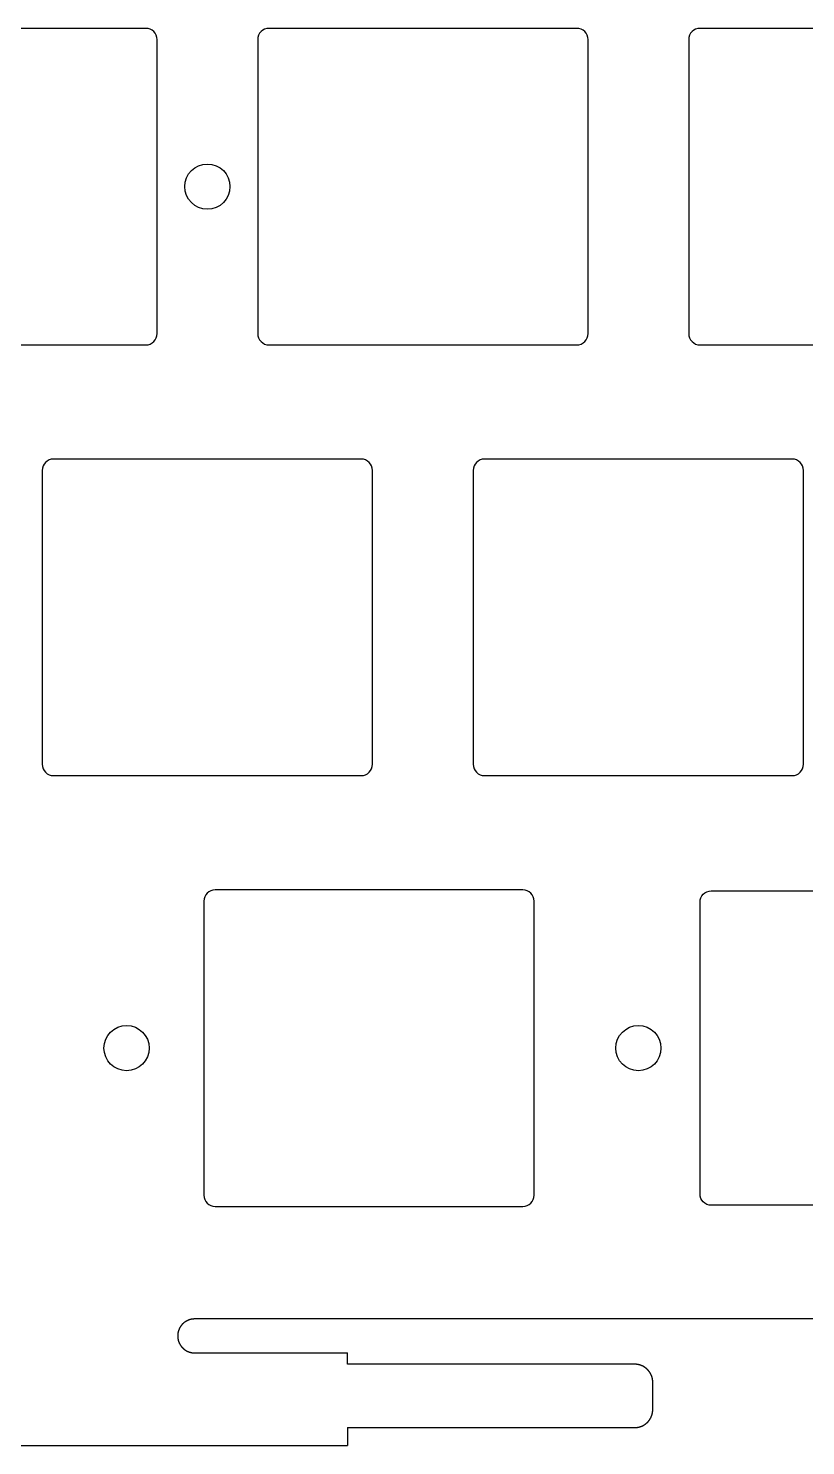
# Model space of a CAD drawing. Header units: millimetres. Extents: x -11 to 340, y -118 to 18.
# Drawn here: x 35 to 69.3, y -117.6 to -54.9 of the extents above; entities that cross this region are included whole.
import ezdxf

# ---------------------------------------------------------------- set-up
doc = ezdxf.new("R2010")
doc.units = ezdxf.units.MM
doc.header["$MEASUREMENT"] = 0
doc.layers.get('0').update_dxf_attribs({"linetype": 'CONTINUOUS'})
doc.layers.add('BLACK', color=7, linetype='CONTINUOUS')

msp = doc.modelspace()

# ---------------------------------------------------------------- linework, layer by layer
for points in [[(57.30625, -93.5125, 0.414213562), (56.80625, -93.0125), (43.20625, -93.0125, 0.414212391), (42.70625, -93.5125), (42.70625, -106.5125, 0.414212391), (43.20625, -107.0125), (56.80625, -107.0125, 0.414213562), (57.30625, -106.5125)], [(65.13725, -93.0625), (77.73725, -93.0625, -0.414212391), (78.23725, -93.5625), (78.23725, -106.4625, -0.414212391), (77.73725, -106.9625), (65.13725, -106.9625, -0.414212391), (64.63725, -106.4625), (64.63725, -93.5625, -0.414212391)]]:
    msp.add_lwpolyline(points, format="xyb", close=True)
for centre in [(39.290625, -100.0125), (61.9125, -100.0125)]:
    msp.add_circle(centre, 1)
at = {"layer": 'BLACK', "linetype": 'Continuous'}
for p, q in [((40.1375, -54.9125), (26.5375, -54.9125)), ((59.1875, -54.9125), (45.5875, -54.9125)), ((78.2375, -54.9125), (64.6375, -54.9125)), ((40.6375, -68.4125), (40.6375, -55.4125)), ((45.0875, -55.4125), (45.0875, -68.4125)), ((59.6875, -68.4125), (59.6875, -55.4125)), ((64.1375, -55.4125), (64.1375, -68.4125)), ((26.5375, -68.9125), (40.1375, -68.9125)), ((45.5875, -68.9125), (59.1875, -68.9125)), ((64.6375, -68.9125), (78.2375, -68.9125)), ((49.6625, -73.9625), (36.0625, -73.9625)), ((68.7125, -73.9625), (55.1125, -73.9625)), ((35.5625, -74.4625), (35.5625, -87.4625)), ((50.1625, -87.4625), (50.1625, -74.4625)), ((54.6125, -74.4625), (54.6125, -87.4625)), ((69.2125, -87.4625), (69.2125, -74.4625)), ((36.0625, -87.9625), (49.6625, -87.9625)), ((55.1125, -87.9625), (68.7125, -87.9625)), ((41.781248, -112.200838), (41.775665, -112.206242)), ((41.786886, -112.195493), (41.781248, -112.200838)), ((41.792578, -112.190206), (41.786886, -112.195493)), ((41.798325, -112.184978), (41.792578, -112.190206)), ((41.804124, -112.17981), (41.798325, -112.184978)), ((41.809976, -112.174702), (41.804124, -112.17981)), ((41.815879, -112.169656), (41.809976, -112.174702)), ((41.821833, -112.164671), (41.815879, -112.169656)), ((41.827837, -112.159749), (41.821833, -112.164671)), ((41.833891, -112.154889), (41.827837, -112.159749)), ((41.839994, -112.150093), (41.833891, -112.154889)), ((41.846145, -112.145361), (41.839994, -112.150093)), ((41.852343, -112.140693), (41.846145, -112.145361)), ((41.858588, -112.13609), (41.852343, -112.140693)), ((41.864878, -112.131553), (41.858588, -112.13609)), ((41.871214, -112.127081), (41.864878, -112.131553)), ((41.877594, -112.122676), (41.871214, -112.127081)), ((41.884018, -112.118338), (41.877594, -112.122676)), ((41.890484, -112.114068), (41.884018, -112.118338)), ((41.896993, -112.109866), (41.890484, -112.114068)), ((41.903544, -112.105732), (41.896993, -112.109866)), ((41.910135, -112.101666), (41.903544, -112.105732)), ((41.916766, -112.09767), (41.910135, -112.101666)), ((41.923437, -112.093744), (41.916766, -112.09767)), ((41.930146, -112.089887), (41.923437, -112.093744)), ((41.936892, -112.086102), (41.930146, -112.089887)), ((41.943676, -112.082386), (41.936892, -112.086102)), ((41.950497, -112.078743), (41.943676, -112.082386)), ((41.957353, -112.07517), (41.950497, -112.078743)), ((41.964243, -112.07167), (41.957353, -112.07517)), ((41.971169, -112.068242), (41.964243, -112.07167)), ((41.978127, -112.064886), (41.971169, -112.068242)), ((41.985119, -112.061604), (41.978127, -112.064886)), ((41.992142, -112.058394), (41.985119, -112.061604)), ((41.999197, -112.055258), (41.992142, -112.058394)), ((42.006283, -112.052196), (41.999197, -112.055258)), ((42.013398, -112.049208), (42.006283, -112.052196)), ((42.020543, -112.046294), (42.013398, -112.049208)), ((42.027717, -112.043455), (42.020543, -112.046294)), ((42.034919, -112.040691), (42.027717, -112.043455)), ((42.042148, -112.038002), (42.034919, -112.040691)), ((42.049404, -112.035388), (42.042148, -112.038002)), ((42.056686, -112.032849), (42.049404, -112.035388)), ((42.063993, -112.030387), (42.056686, -112.032849)), ((42.071325, -112.028), (42.063993, -112.030387)), ((42.078681, -112.02569), (42.071325, -112.028)), ((42.086061, -112.023455), (42.078681, -112.02569)), ((42.093464, -112.021298), (42.086061, -112.023455)), ((42.100889, -112.019217), (42.093464, -112.021298)), ((42.108336, -112.017213), (42.100889, -112.019217)), ((42.115804, -112.015286), (42.108336, -112.017213)), ((42.123292, -112.013436), (42.115804, -112.015286)), ((42.130801, -112.011664), (42.123292, -112.013436)), ((42.138329, -112.009969), (42.130801, -112.011664)), ((42.145876, -112.008352), (42.138329, -112.009969)), ((42.153441, -112.006813), (42.145876, -112.008352)), ((42.161024, -112.005351), (42.153441, -112.006813)), ((42.168624, -112.003968), (42.161024, -112.005351)), ((42.176242, -112.002663), (42.168624, -112.003968)), ((42.183875, -112.001436), (42.176242, -112.002663)), ((42.191524, -112.000287), (42.183875, -112.001436)), ((42.199188, -111.999217), (42.191524, -112.000287)), ((42.206867, -111.998226), (42.199188, -111.999217)), ((42.214561, -111.997313), (42.206867, -111.998226)), ((42.222268, -111.996479), (42.214561, -111.997313)), ((42.229988, -111.995725), (42.222268, -111.996479)), ((42.237721, -111.995049), (42.229988, -111.995725)), ((42.245467, -111.994452), (42.237721, -111.995049)), ((42.253225, -111.993935), (42.245467, -111.994452)), ((42.260994, -111.993497), (42.253225, -111.993935)), ((42.268775, -111.993138), (42.260994, -111.993497)), ((42.276566, -111.992859), (42.268775, -111.993138)), ((42.284368, -111.99266), (42.276566, -111.992859)), ((42.292179, -111.99254), (42.284368, -111.99266)), ((42.3, -111.9925), (42.292179, -111.99254)), ((106.700195, -111.9925), (42.3, -111.9925)), ((41.550015, -112.737786), (41.55, -112.741703)), ((41.55, -112.741703), (41.55, -112.7425)), ((41.55, -112.7425), (41.55004, -112.750321)), ((41.550049, -112.733874), (41.550015, -112.737786)), ((41.55004, -112.750321), (41.55016, -112.758132)), ((41.550103, -112.729961), (41.550049, -112.733874)), ((41.550177, -112.726054), (41.550103, -112.729961)), ((41.55016, -112.758132), (41.550359, -112.765934)), ((41.550271, -112.722146), (41.550177, -112.726054)), ((41.550385, -112.718243), (41.550271, -112.722146)), ((41.550359, -112.765934), (41.550638, -112.773725)), ((41.550519, -112.714341), (41.550385, -112.718243)), ((41.550673, -112.710444), (41.550519, -112.714341)), ((41.550638, -112.773725), (41.550997, -112.781506)), ((41.550847, -112.706547), (41.550673, -112.710444)), ((41.55104, -112.702655), (41.550847, -112.706547)), ((41.550997, -112.781506), (41.551435, -112.789275)), ((41.551254, -112.698763), (41.55104, -112.702655)), ((41.551488, -112.694877), (41.551254, -112.698763)), ((41.551435, -112.789275), (41.551952, -112.797033)), ((41.551741, -112.690991), (41.551488, -112.694877)), ((41.552014, -112.687111), (41.551741, -112.690991)), ((41.551952, -112.797033), (41.552549, -112.804779)), ((41.552308, -112.683231), (41.552014, -112.687111)), ((41.552621, -112.679356), (41.552308, -112.683231)), ((41.552549, -112.804779), (41.553225, -112.812512)), ((41.552953, -112.675483), (41.552621, -112.679356)), ((41.553306, -112.671615), (41.552953, -112.675483)), ((41.553225, -112.812512), (41.553979, -112.820232)), ((41.553679, -112.667747), (41.553306, -112.671615)), ((41.554071, -112.663886), (41.553679, -112.667747)), ((41.553979, -112.820232), (41.554813, -112.82794)), ((41.554483, -112.660025), (41.554071, -112.663886)), ((41.554915, -112.656171), (41.554483, -112.660025)), ((41.554813, -112.82794), (41.555726, -112.835633)), ((41.555366, -112.652317), (41.554915, -112.656171)), ((41.555838, -112.648469), (41.555366, -112.652317)), ((41.556329, -112.644622), (41.555838, -112.648469)), ((41.55684, -112.640782), (41.556329, -112.644622)), ((41.55737, -112.636943), (41.55684, -112.640782)), ((41.55792, -112.63311), (41.55737, -112.636943)), ((41.55849, -112.629278), (41.55792, -112.63311)), ((41.55908, -112.625453), (41.55849, -112.629278)), ((41.559689, -112.621629), (41.55908, -112.625453)), ((41.560318, -112.617812), (41.559689, -112.621629)), ((41.560966, -112.613996), (41.560318, -112.617812)), ((41.561634, -112.610187), (41.560966, -112.613996)), ((41.562322, -112.60638), (41.561634, -112.610187)), ((41.563029, -112.602579), (41.562322, -112.60638)), ((41.563756, -112.598781), (41.563029, -112.602579)), ((41.564502, -112.594989), (41.563756, -112.598781)), ((41.565268, -112.591199), (41.564502, -112.594989)), ((41.566053, -112.587416), (41.565268, -112.591199)), ((41.566858, -112.583636), (41.566053, -112.587416)), ((41.567682, -112.579862), (41.566858, -112.583636)), ((41.568526, -112.576091), (41.567682, -112.579862)), ((41.569389, -112.572327), (41.568526, -112.576091)), ((41.570272, -112.568566), (41.569389, -112.572327)), ((41.571174, -112.564812), (41.570272, -112.568566)), ((41.572096, -112.561061), (41.571174, -112.564812)), ((41.573036, -112.557317), (41.572096, -112.561061)), ((41.573996, -112.553576), (41.573036, -112.557317)), ((41.574976, -112.549843), (41.573996, -112.553576)), ((41.575975, -112.546112), (41.574976, -112.549843)), ((41.576992, -112.54239), (41.575975, -112.546112)), ((41.57803, -112.53867), (41.576992, -112.54239)), ((41.579086, -112.534958), (41.57803, -112.53867)), ((41.580162, -112.53125), (41.579086, -112.534958)), ((41.581257, -112.52755), (41.580162, -112.53125)), ((41.582371, -112.523853), (41.581257, -112.52755)), ((41.583504, -112.520165), (41.582371, -112.523853)), ((41.584657, -112.51648), (41.583504, -112.520165)), ((41.585828, -112.512803), (41.584657, -112.51648)), ((41.587019, -112.50913), (41.585828, -112.512803)), ((41.588228, -112.505466), (41.587019, -112.50913)), ((41.589457, -112.501805), (41.588228, -112.505466)), ((41.590704, -112.498154), (41.589457, -112.501805)), ((41.591971, -112.494506), (41.590704, -112.498154)), ((41.593256, -112.490867), (41.591971, -112.494506)), ((41.594561, -112.487233), (41.593256, -112.490867)), ((41.595884, -112.483607), (41.594561, -112.487233)), ((41.597226, -112.479986), (41.595884, -112.483607)), ((41.598587, -112.476374), (41.597226, -112.479986)), ((41.599967, -112.472766), (41.598587, -112.476374)), ((41.601365, -112.469168), (41.599967, -112.472766)), ((41.602782, -112.465575), (41.601365, -112.469168)), ((41.604218, -112.461991), (41.602782, -112.465575)), ((41.605673, -112.458412), (41.604218, -112.461991)), ((41.607146, -112.454842), (41.605673, -112.458412)), ((41.608638, -112.451278), (41.607146, -112.454842)), ((41.610148, -112.447724), (41.608638, -112.451278)), ((41.611677, -112.444175), (41.610148, -112.447724)), ((41.613224, -112.440635), (41.611677, -112.444175)), ((41.614791, -112.437102), (41.613224, -112.440635)), ((41.616375, -112.433578), (41.614791, -112.437102)), ((41.617978, -112.43006), (41.616375, -112.433578)), ((41.619598, -112.426552), (41.617978, -112.43006)), ((41.621238, -112.423051), (41.619598, -112.426552)), ((41.622895, -112.419559), (41.621238, -112.423051)), ((41.624572, -112.416074), (41.622895, -112.419559)), ((41.626265, -112.412599), (41.624572, -112.416074)), ((41.627978, -112.409131), (41.626265, -112.412599)), ((41.629708, -112.405673), (41.627978, -112.409131)), ((41.631457, -112.402222), (41.629708, -112.405673)), ((41.633223, -112.398781), (41.631457, -112.402222)), ((41.635007, -112.395348), (41.633223, -112.398781)), ((41.636809, -112.391925), (41.635007, -112.395348)), ((41.63863, -112.388509), (41.636809, -112.391925)), ((41.640467, -112.385104), (41.63863, -112.388509)), ((41.642324, -112.381707), (41.640467, -112.385104)), ((41.644197, -112.378321), (41.642324, -112.381707)), ((41.646089, -112.374942), (41.644197, -112.378321)), ((41.647997, -112.371574), (41.646089, -112.374942)), ((41.649924, -112.368215), (41.647997, -112.371574)), ((41.651868, -112.364866), (41.649924, -112.368215)), ((41.65383, -112.361526), (41.651868, -112.364866)), ((41.655808, -112.358197), (41.65383, -112.361526)), ((41.657805, -112.354877), (41.655808, -112.358197)), ((41.659818, -112.351567), (41.657805, -112.354877)), ((41.66185, -112.348267), (41.659818, -112.351567)), ((41.663898, -112.344978), (41.66185, -112.348267)), ((41.665963, -112.341698), (41.663898, -112.344978)), ((41.668046, -112.33843), (41.665963, -112.341698)), ((41.670146, -112.335171), (41.668046, -112.33843)), ((41.672262, -112.331924), (41.670146, -112.335171)), ((41.674396, -112.328686), (41.672262, -112.331924)), ((41.676546, -112.32546), (41.674396, -112.328686)), ((41.678714, -112.322244), (41.676546, -112.32546)), ((41.680898, -112.31904), (41.678714, -112.322244)), ((41.683099, -112.315845), (41.680898, -112.31904)), ((41.685316, -112.312663), (41.683099, -112.315845)), ((41.68755, -112.309491), (41.685316, -112.312663)), ((41.689801, -112.306332), (41.68755, -112.309491)), ((41.692068, -112.303182), (41.689801, -112.306332)), ((41.694351, -112.300045), (41.692068, -112.303182)), ((41.696651, -112.296919), (41.694351, -112.300045)), ((41.698967, -112.293806), (41.696651, -112.296919)), ((41.7013, -112.290703), (41.698967, -112.293806)), ((41.703648, -112.287613), (41.7013, -112.290703)), ((41.706012, -112.284534), (41.703648, -112.287613)), ((41.708393, -112.281467), (41.706012, -112.284534)), ((41.710789, -112.278413), (41.708393, -112.281467)), ((41.713201, -112.275371), (41.710789, -112.278413)), ((41.71563, -112.27234), (41.713201, -112.275371)), ((41.718073, -112.269323), (41.71563, -112.27234)), ((41.720533, -112.266317), (41.718073, -112.269323)), ((41.723008, -112.263325), (41.720533, -112.266317)), ((41.725499, -112.260345), (41.723008, -112.263325)), ((41.728004, -112.257378), (41.725499, -112.260345)), ((41.730526, -112.254423), (41.728004, -112.257378)), ((41.733062, -112.251482), (41.730526, -112.254423)), ((41.735614, -112.248553), (41.733062, -112.251482)), ((41.738181, -112.245638), (41.735614, -112.248553)), ((41.740763, -112.242735), (41.738181, -112.245638)), ((41.74336, -112.239846), (41.740763, -112.242735)), ((41.745972, -112.23697), (41.74336, -112.239846)), ((41.748599, -112.234108), (41.745972, -112.23697)), ((41.751241, -112.231259), (41.748599, -112.234108)), ((41.753897, -112.228424), (41.751241, -112.231259)), ((41.756568, -112.225603), (41.753897, -112.228424)), ((41.759253, -112.222795), (41.756568, -112.225603)), ((41.761952, -112.220001), (41.759253, -112.222795)), ((41.764667, -112.217221), (41.761952, -112.220001)), ((41.767395, -112.214455), (41.764667, -112.217221)), ((41.770137, -112.211703), (41.767395, -112.214455)), ((41.775665, -112.206242), (41.770137, -112.211703)), ((41.555726, -112.835633), (41.556717, -112.843312)), ((41.556717, -112.843312), (41.557787, -112.850976)), ((41.557787, -112.850976), (41.558936, -112.858625)), ((41.558936, -112.858625), (41.560163, -112.866259)), ((41.560163, -112.866259), (41.561468, -112.873876)), ((41.561468, -112.873876), (41.562851, -112.881476)), ((41.562851, -112.881476), (41.564313, -112.889059)), ((41.564313, -112.889059), (41.565852, -112.896624)), ((41.565852, -112.896624), (41.567469, -112.904171)), ((41.567469, -112.904171), (41.569164, -112.911699)), ((41.569164, -112.911699), (41.570936, -112.919208)), ((41.570936, -112.919208), (41.572786, -112.926696)), ((41.572786, -112.926696), (41.574713, -112.934164)), ((41.574713, -112.934164), (41.576717, -112.941611)), ((41.576717, -112.941611), (41.578798, -112.949036)), ((41.578798, -112.949036), (41.580955, -112.956439)), ((41.580955, -112.956439), (41.58319, -112.963819)), ((41.58319, -112.963819), (41.5855, -112.971175)), ((41.5855, -112.971175), (41.587887, -112.978507)), ((41.587887, -112.978507), (41.590349, -112.985815)), ((41.590349, -112.985815), (41.592888, -112.993097)), ((41.592888, -112.993097), (41.595501, -113.000352)), ((41.595501, -113.000352), (41.598191, -113.007582)), ((41.598191, -113.007582), (41.600955, -113.014783)), ((41.600955, -113.014783), (41.603794, -113.021957)), ((41.603794, -113.021957), (41.606708, -113.029102)), ((41.606708, -113.029102), (41.609696, -113.036218)), ((41.609696, -113.036218), (41.612758, -113.043303)), ((41.612758, -113.043303), (41.615894, -113.050358)), ((41.615894, -113.050358), (41.619104, -113.057382)), ((41.619104, -113.057382), (41.622386, -113.064373)), ((41.622386, -113.064373), (41.625742, -113.071332)), ((41.625742, -113.071332), (41.62917, -113.078257)), ((41.62917, -113.078257), (41.63267, -113.085148)), ((41.63267, -113.085148), (41.636243, -113.092004)), ((41.636243, -113.092004), (41.639886, -113.098824)), ((41.639886, -113.098824), (41.643601, -113.105608)), ((41.643601, -113.105608), (41.647387, -113.112355)), ((41.647387, -113.112355), (41.651244, -113.119064)), ((41.651244, -113.119064), (41.65517, -113.125734)), ((41.65517, -113.125734), (41.659166, -113.132365)), ((41.659166, -113.132365), (41.663231, -113.138956)), ((41.663231, -113.138956), (41.667366, -113.145507)), ((41.667366, -113.145507), (41.671568, -113.152016)), ((41.671568, -113.152016), (41.675838, -113.158483)), ((41.675838, -113.158483), (41.680176, -113.164906)), ((41.680176, -113.164906), (41.684581, -113.171286)), ((41.684581, -113.171286), (41.689052, -113.177622)), ((41.689052, -113.177622), (41.69359, -113.183913)), ((41.69359, -113.183913), (41.698193, -113.190157)), ((41.698193, -113.190157), (41.70286, -113.196355)), ((41.70286, -113.196355), (41.707593, -113.202506)), ((41.707593, -113.202506), (41.712389, -113.208609)), ((41.712389, -113.208609), (41.717249, -113.214663)), ((41.717249, -113.214663), (41.722171, -113.220667)), ((41.722171, -113.220667), (41.727156, -113.226621)), ((41.727156, -113.226621), (41.732202, -113.232525)), ((41.732202, -113.232525), (41.73731, -113.238376)), ((41.73731, -113.238376), (41.742478, -113.244175)), ((41.742478, -113.244175), (41.747705, -113.249922)), ((41.747705, -113.249922), (41.752992, -113.255614)), ((41.752992, -113.255614), (41.758338, -113.261252)), ((41.758338, -113.261252), (41.763742, -113.266835)), ((41.763742, -113.266835), (41.769203, -113.272363)), ((41.769203, -113.272363), (41.771955, -113.275105)), ((41.771955, -113.275105), (41.774721, -113.277834)), ((41.774721, -113.277834), (41.777501, -113.280548)), ((41.777501, -113.280548), (41.780295, -113.283247)), ((41.780295, -113.283247), (41.783102, -113.285933)), ((41.783102, -113.285933), (41.785924, -113.288603)), ((41.785924, -113.288603), (41.788759, -113.29126)), ((41.788759, -113.29126), (41.791608, -113.293901)), ((41.791608, -113.293901), (41.79447, -113.296528)), ((41.79447, -113.296528), (41.797346, -113.29914)), ((41.797346, -113.29914), (41.800235, -113.301737)), ((41.800235, -113.301737), (41.803137, -113.304319)), ((41.803137, -113.304319), (41.806053, -113.306886)), ((41.806053, -113.306886), (41.808981, -113.309438)), ((41.808981, -113.309438), (41.811923, -113.311974)), ((41.811923, -113.311974), (41.814877, -113.314496)), ((41.814877, -113.314496), (41.817844, -113.317002)), ((41.817844, -113.317002), (41.820825, -113.319492)), ((41.820825, -113.319492), (41.823817, -113.321967)), ((41.823817, -113.321967), (41.826823, -113.324427)), ((41.826823, -113.324427), (41.82984, -113.32687)), ((41.82984, -113.32687), (41.83287, -113.329299)), ((41.83287, -113.329299), (41.835912, -113.331711)), ((41.835912, -113.331711), (41.838967, -113.334107)), ((41.838967, -113.334107), (41.842033, -113.336488)), ((41.842033, -113.336488), (41.845112, -113.338852)), ((41.845112, -113.338852), (41.848202, -113.3412)), ((41.848202, -113.3412), (41.851305, -113.343533)), ((41.851305, -113.343533), (41.854419, -113.345849)), ((41.854419, -113.345849), (41.857545, -113.348149)), ((41.857545, -113.348149), (41.860682, -113.350432)), ((41.860682, -113.350432), (41.863831, -113.352699)), ((41.863831, -113.352699), (41.866991, -113.35495)), ((41.866991, -113.35495), (41.870163, -113.357184)), ((41.870163, -113.357184), (41.873345, -113.359401)), ((41.873345, -113.359401), (41.876539, -113.361602)), ((41.876539, -113.361602), (41.879744, -113.363786)), ((41.879744, -113.363786), (41.88296, -113.365954)), ((41.88296, -113.365954), (41.886186, -113.368104)), ((41.886186, -113.368104), (41.889423, -113.370238)), ((41.889423, -113.370238), (41.892671, -113.372354)), ((41.892671, -113.372354), (41.89593, -113.374454)), ((41.89593, -113.374454), (41.899198, -113.376537)), ((41.899198, -113.376537), (41.902478, -113.378602)), ((41.902478, -113.378602), (41.905767, -113.38065)), ((41.905767, -113.38065), (41.909067, -113.382682)), ((41.909067, -113.382682), (41.912376, -113.384695)), ((41.912376, -113.384695), (41.915697, -113.386692)), ((41.915697, -113.386692), (41.919026, -113.38867)), ((41.919026, -113.38867), (41.922366, -113.390632)), ((41.922366, -113.390632), (41.925714, -113.392576)), ((41.925714, -113.392576), (41.929074, -113.394503)), ((41.929074, -113.394503), (41.932442, -113.396412)), ((41.932442, -113.396412), (41.93582, -113.398303)), ((41.93582, -113.398303), (41.939207, -113.400176)), ((41.939207, -113.400176), (41.942604, -113.402033)), ((41.942604, -113.402033), (41.946009, -113.40387)), ((41.946009, -113.40387), (41.949424, -113.405691)), ((41.949424, -113.405691), (41.952847, -113.407493)), ((41.952847, -113.407493), (41.956281, -113.409277)), ((41.956281, -113.409277), (41.959722, -113.411043)), ((41.959722, -113.411043), (41.963173, -113.412792)), ((41.963173, -113.412792), (41.966631, -113.414522)), ((41.966631, -113.414522), (41.970099, -113.416235)), ((41.970099, -113.416235), (41.973574, -113.417928)), ((41.973574, -113.417928), (41.977059, -113.419605)), ((41.977059, -113.419605), (41.98055, -113.421262)), ((41.98055, -113.421262), (41.984052, -113.422902)), ((41.984052, -113.422902), (41.98756, -113.424522)), ((41.98756, -113.424522), (41.991078, -113.426125)), ((41.991078, -113.426125), (41.994601, -113.427709)), ((41.994601, -113.427709), (41.998135, -113.429275)), ((41.998135, -113.429275), (42.001674, -113.430823)), ((42.001674, -113.430823), (42.005223, -113.432352)), ((42.005223, -113.432352), (42.008778, -113.433862)), ((42.008778, -113.433862), (42.012342, -113.435354)), ((42.012342, -113.435354), (42.015912, -113.436827)), ((42.015912, -113.436827), (42.01949, -113.438282)), ((42.01949, -113.438282), (42.023074, -113.439718)), ((42.023074, -113.439718), (42.026668, -113.441135)), ((42.026668, -113.441135), (42.030266, -113.442533)), ((42.030266, -113.442533), (42.033873, -113.443913)), ((42.033873, -113.443913), (42.037485, -113.445274)), ((42.037485, -113.445274), (42.041106, -113.446616)), ((42.041106, -113.446616), (42.044732, -113.447939)), ((42.044732, -113.447939), (42.048367, -113.449244)), ((42.048367, -113.449244), (42.052006, -113.450529)), ((42.052006, -113.450529), (42.055653, -113.451796)), ((42.055653, -113.451796), (42.059305, -113.453043)), ((42.059305, -113.453043), (42.062965, -113.454272)), ((42.062965, -113.454272), (42.06663, -113.455481)), ((42.06663, -113.455481), (42.070303, -113.456672)), ((42.070303, -113.456672), (42.073979, -113.457843)), ((42.073979, -113.457843), (42.077664, -113.458996)), ((42.077664, -113.458996), (42.081353, -113.460129)), ((42.081353, -113.460129), (42.08505, -113.461243)), ((42.08505, -113.461243), (42.08875, -113.462338)), ((42.08875, -113.462338), (42.092458, -113.463414)), ((42.092458, -113.463414), (42.09617, -113.46447)), ((42.09617, -113.46447), (42.099889, -113.465508)), ((42.099889, -113.465508), (42.103612, -113.466525)), ((42.103612, -113.466525), (42.107342, -113.467524)), ((42.107342, -113.467524), (42.111076, -113.468504)), ((42.111076, -113.468504), (42.114817, -113.469464)), ((42.114817, -113.469464), (42.11856, -113.470404)), ((42.11856, -113.470404), (42.122312, -113.471326)), ((42.122312, -113.471326), (42.126066, -113.472228)), ((42.126066, -113.472228), (42.129827, -113.473111)), ((42.129827, -113.473111), (42.133591, -113.473974)), ((42.133591, -113.473974), (42.137362, -113.474818)), ((42.137362, -113.474818), (42.141135, -113.475642)), ((42.141135, -113.475642), (42.144916, -113.476447)), ((42.144916, -113.476447), (42.148699, -113.477232)), ((42.148699, -113.477232), (42.152488, -113.477998)), ((42.152488, -113.477998), (42.15628, -113.478744)), ((42.15628, -113.478744), (42.160079, -113.479471)), ((42.160079, -113.479471), (42.163879, -113.480178)), ((42.163879, -113.480178), (42.167687, -113.480866)), ((42.167687, -113.480866), (42.171496, -113.481534)), ((42.171496, -113.481534), (42.175311, -113.482182)), ((42.175311, -113.482182), (42.179129, -113.482811)), ((42.179129, -113.482811), (42.182952, -113.48342)), ((42.182952, -113.48342), (42.186778, -113.48401)), ((42.186778, -113.48401), (42.190609, -113.48458)), ((42.190609, -113.48458), (42.194442, -113.48513)), ((42.194442, -113.48513), (42.198282, -113.48566)), ((42.198282, -113.48566), (42.202122, -113.486171)), ((42.202122, -113.486171), (42.205969, -113.486662)), ((42.205969, -113.486662), (42.209817, -113.487134)), ((42.209817, -113.487134), (42.21367, -113.487585)), ((42.21367, -113.487585), (42.217525, -113.488017)), ((42.217525, -113.488017), (42.221386, -113.488429)), ((42.221386, -113.488429), (42.225247, -113.488821)), ((42.225247, -113.488821), (42.229114, -113.489194)), ((42.229114, -113.489194), (42.232982, -113.489547)), ((42.232982, -113.489547), (42.236856, -113.489879)), ((42.236856, -113.489879), (42.24073, -113.490192)), ((42.24073, -113.490192), (42.24461, -113.490486)), ((42.24461, -113.490486), (42.248491, -113.490759)), ((42.248491, -113.490759), (42.252377, -113.491012)), ((42.252377, -113.491012), (42.256263, -113.491246)), ((42.256263, -113.491246), (42.260154, -113.49146)), ((42.260154, -113.49146), (42.264046, -113.491653)), ((42.264046, -113.491653), (42.267944, -113.491827)), ((42.267944, -113.491827), (42.271841, -113.491981)), ((42.271841, -113.491981), (42.275743, -113.492115)), ((42.275743, -113.492115), (42.279646, -113.492229)), ((42.279646, -113.492229), (42.283553, -113.492323)), ((42.283553, -113.492323), (42.287461, -113.492397)), ((42.287461, -113.492397), (42.291374, -113.492451)), ((42.291374, -113.492451), (42.295286, -113.492485)), ((42.295286, -113.492485), (42.299203, -113.4925)), ((42.299203, -113.4925), (42.3, -113.4925)), ((42.3, -113.4925), (49.05, -113.4925)), ((49.05, -113.995029), (49.05, -113.4925)), ((61.75, -113.995029), (49.05, -113.995029)), ((61.750728, -113.995029), (61.75, -113.995029)), ((61.754773, -113.995043), (61.750728, -113.995029)), ((61.758814, -113.995077), (61.754773, -113.995043)), ((61.762855, -113.99513), (61.758814, -113.995077)), ((61.766891, -113.995204), (61.762855, -113.99513)), ((61.770927, -113.995297), (61.766891, -113.995204)), ((61.774958, -113.995411), (61.770927, -113.995297)), ((61.778989, -113.995544), (61.774958, -113.995411)), ((61.783015, -113.995698), (61.778989, -113.995544)), ((61.787041, -113.995871), (61.783015, -113.995698)), ((61.791061, -113.996065), (61.787041, -113.995871)), ((61.795082, -113.996278), (61.791061, -113.996065)), ((61.799096, -113.996511), (61.795082, -113.996278)), ((61.803111, -113.996764), (61.799096, -113.996511)), ((61.80712, -113.997037), (61.803111, -113.996764)), ((61.811128, -113.99733), (61.80712, -113.997037)), ((61.815131, -113.997642), (61.811128, -113.99733)), ((61.819134, -113.997975), (61.815131, -113.997642)), ((61.823131, -113.998327), (61.819134, -113.997975)), ((61.827127, -113.998699), (61.823131, -113.998327)), ((61.831117, -113.999091), (61.827127, -113.998699)), ((61.835106, -113.999503), (61.831117, -113.999091)), ((61.83909, -113.999934), (61.835106, -113.999503)), ((61.843073, -114.000385), (61.83909, -113.999934)), ((61.847049, -114.000856), (61.843073, -114.000385)), ((61.851025, -114.001347), (61.847049, -114.000856)), ((61.854995, -114.001857), (61.851025, -114.001347)), ((61.858963, -114.002387), (61.854995, -114.001857)), ((61.862925, -114.002937), (61.858963, -114.002387)), ((61.866886, -114.003507), (61.862925, -114.002937)), ((61.870841, -114.004096), (61.866886, -114.003507)), ((61.874794, -114.004705), (61.870841, -114.004096)), ((61.878741, -114.005333), (61.874794, -114.004705)), ((61.882686, -114.005982), (61.878741, -114.005333)), ((61.886624, -114.006649), (61.882686, -114.005982)), ((61.890561, -114.007337), (61.886624, -114.006649)), ((61.894492, -114.008044), (61.890561, -114.007337)), ((61.89842, -114.008771), (61.894492, -114.008044)), ((61.902342, -114.009516), (61.89842, -114.008771)), ((61.906261, -114.010282), (61.902342, -114.009516)), ((61.910174, -114.011067), (61.906261, -114.010282)), ((61.914085, -114.011872), (61.910174, -114.011067)), ((61.917989, -114.012696), (61.914085, -114.011872)), ((61.92189, -114.01354), (61.917989, -114.012696)), ((61.925784, -114.014403), (61.92189, -114.01354)), ((61.929676, -114.015286), (61.925784, -114.014403)), ((61.933561, -114.016188), (61.929676, -114.015286)), ((61.937443, -114.017109), (61.933561, -114.016188)), ((61.941317, -114.01805), (61.937443, -114.017109)), ((61.945189, -114.01901), (61.941317, -114.01805)), ((61.949054, -114.01999), (61.945189, -114.01901)), ((61.952915, -114.020989), (61.949054, -114.01999)), ((61.956769, -114.022007), (61.952915, -114.020989)), ((61.96062, -114.023044), (61.956769, -114.022007)), ((61.964463, -114.024101), (61.96062, -114.023044)), ((61.968303, -114.025177), (61.964463, -114.024101)), ((61.972135, -114.026272), (61.968303, -114.025177)), ((61.975964, -114.027387), (61.972135, -114.026272)), ((61.979785, -114.02852), (61.975964, -114.027387)), ((61.983602, -114.029673), (61.979785, -114.02852)), ((61.987411, -114.030845), (61.983602, -114.029673)), ((61.991217, -114.032036), (61.987411, -114.030845)), ((61.995014, -114.033246), (61.991217, -114.032036)), ((61.998807, -114.034476), (61.995014, -114.033246)), ((62.002592, -114.035724), (61.998807, -114.034476)), ((62.006373, -114.036991), (62.002592, -114.035724)), ((62.010145, -114.038277), (62.006373, -114.036991)), ((62.013913, -114.039583), (62.010145, -114.038277)), ((62.017672, -114.040907), (62.013913, -114.039583)), ((62.021427, -114.04225), (62.017672, -114.040907)), ((62.025174, -114.043612), (62.021427, -114.04225)), ((62.028915, -114.044993), (62.025174, -114.043612)), ((62.032648, -114.046393), (62.028915, -114.044993)), ((62.036376, -114.047811), (62.032648, -114.046393)), ((62.040095, -114.049248), (62.036376, -114.047811)), ((62.043809, -114.050705), (62.040095, -114.049248)), ((62.047513, -114.052179), (62.043809, -114.050705)), ((62.051213, -114.053673), (62.047513, -114.052179)), ((62.054903, -114.055185), (62.051213, -114.053673)), ((62.058588, -114.056716), (62.054903, -114.055185)), ((62.062264, -114.058265), (62.058588, -114.056716)), ((62.065933, -114.059833), (62.062264, -114.058265)), ((62.069594, -114.061419), (62.065933, -114.059833)), ((62.073248, -114.063024), (62.069594, -114.061419)), ((62.076893, -114.064647), (62.073248, -114.063024)), ((62.080532, -114.066289), (62.076893, -114.064647)), ((62.084161, -114.067949), (62.080532, -114.066289)), ((62.087784, -114.069627), (62.084161, -114.067949)), ((62.091397, -114.071324), (62.087784, -114.069627)), ((62.095003, -114.073039), (62.091397, -114.071324)), ((62.0986, -114.074772), (62.095003, -114.073039)), ((62.10219, -114.076524), (62.0986, -114.074772)), ((62.105769, -114.078293), (62.10219, -114.076524)), ((62.109342, -114.080081), (62.105769, -114.078293)), ((62.112905, -114.081886), (62.109342, -114.080081)), ((62.11646, -114.08371), (62.112905, -114.081886)), ((62.120005, -114.085551), (62.11646, -114.08371)), ((62.123542, -114.087411), (62.120005, -114.085551)), ((62.12707, -114.089288), (62.123542, -114.087411)), ((62.130589, -114.091184), (62.12707, -114.089288)), ((62.134098, -114.093097), (62.130589, -114.091184)), ((62.137599, -114.095028), (62.134098, -114.093097)), ((62.14109, -114.096977), (62.137599, -114.095028)), ((62.144572, -114.098943), (62.14109, -114.096977)), ((62.148043, -114.100927), (62.144572, -114.098943)), ((62.151507, -114.102929), (62.148043, -114.100927)), ((62.154959, -114.104947), (62.151507, -114.102929)), ((62.158402, -114.106984), (62.154959, -114.104947)), ((62.161835, -114.109037), (62.158402, -114.106984)), ((62.165259, -114.111109), (62.161835, -114.109037)), ((62.168671, -114.113197), (62.165259, -114.111109)), ((62.172075, -114.115303), (62.168671, -114.113197)), ((62.175467, -114.117426), (62.172075, -114.115303)), ((62.17885, -114.119567), (62.175467, -114.117426)), ((62.182222, -114.121724), (62.17885, -114.119567)), ((62.185584, -114.123898), (62.182222, -114.121724)), ((62.188935, -114.126089), (62.185584, -114.123898)), ((62.192276, -114.128298), (62.188935, -114.126089)), ((62.195605, -114.130523), (62.192276, -114.128298)), ((62.198924, -114.132765), (62.195605, -114.130523)), ((62.202231, -114.135023), (62.198924, -114.132765)), ((62.205529, -114.137299), (62.202231, -114.135023)), ((62.208814, -114.139591), (62.205529, -114.137299)), ((62.212089, -114.1419), (62.208814, -114.139591)), ((62.215352, -114.144225), (62.212089, -114.1419)), ((62.218604, -114.146567), (62.215352, -114.144225)), ((62.221844, -114.148925), (62.218604, -114.146567)), ((62.225073, -114.151299), (62.221844, -114.148925)), ((62.22829, -114.15369), (62.225073, -114.151299)), ((62.231496, -114.156097), (62.22829, -114.15369)), ((62.234689, -114.15852), (62.231496, -114.156097)), ((62.237871, -114.160959), (62.234689, -114.15852)), ((62.24104, -114.163414), (62.237871, -114.160959)), ((62.244198, -114.165885), (62.24104, -114.163414)), ((62.247344, -114.168372), (62.244198, -114.165885)), ((62.250477, -114.170875), (62.247344, -114.168372)), ((62.253598, -114.173393), (62.250477, -114.170875)), ((62.256706, -114.175928), (62.253598, -114.173393)), ((62.259802, -114.178477), (62.256706, -114.175928)), ((62.262886, -114.181043), (62.259802, -114.178477)), ((62.265956, -114.183623), (62.262886, -114.181043)), ((62.269014, -114.18622), (62.265956, -114.183623)), ((62.272059, -114.188831), (62.269014, -114.18622)), ((62.275091, -114.191458), (62.272059, -114.188831)), ((62.27811, -114.1941), (62.275091, -114.191458)), ((62.281116, -114.196757), (62.27811, -114.1941)), ((62.284109, -114.199429), (62.281116, -114.196757)), ((62.287088, -114.202116), (62.284109, -114.199429)), ((62.290054, -114.204818), (62.287088, -114.202116)), ((62.293007, -114.207535), (62.290054, -114.204818)), ((62.295946, -114.210266), (62.293007, -114.207535)), ((62.298872, -114.213013), (62.295946, -114.210266)), ((62.301783, -114.215773), (62.298872, -114.213013)), ((62.304681, -114.218549), (62.301783, -114.215773)), ((62.307566, -114.221338), (62.304681, -114.218549)), ((62.310436, -114.224142), (62.307566, -114.221338)), ((62.313292, -114.22696), (62.310436, -114.224142)), ((62.318962, -114.232639), (62.313292, -114.22696)), ((62.324575, -114.238375), (62.318962, -114.232639)), ((62.330131, -114.244165), (62.324575, -114.238375)), ((62.335628, -114.250011), (62.330131, -114.244165)), ((62.341066, -114.25591), (62.335628, -114.250011)), ((62.346445, -114.261863), (62.341066, -114.25591)), ((62.351763, -114.267869), (62.346445, -114.261863)), ((62.357022, -114.273927), (62.351763, -114.267869)), ((62.362218, -114.280036), (62.357022, -114.273927)), ((62.367353, -114.286197), (62.362218, -114.280036)), ((62.372426, -114.292407), (62.367353, -114.286197)), ((62.377436, -114.298667), (62.372426, -114.292407)), ((62.382382, -114.304975), (62.377436, -114.298667)), ((62.387264, -114.311331), (62.382382, -114.304975)), ((62.392082, -114.317735), (62.387264, -114.311331)), ((62.396835, -114.324185), (62.392082, -114.317735)), ((62.401522, -114.330682), (62.396835, -114.324185)), ((62.406144, -114.337223), (62.401522, -114.330682)), ((62.410698, -114.343809), (62.406144, -114.337223)), ((62.415186, -114.350438), (62.410698, -114.343809)), ((62.419607, -114.357111), (62.415186, -114.350438)), ((62.42396, -114.363826), (62.419607, -114.357111)), ((62.428244, -114.370582), (62.42396, -114.363826)), ((62.43246, -114.37738), (62.428244, -114.370582)), ((62.436606, -114.384217), (62.43246, -114.37738)), ((62.440683, -114.391094), (62.436606, -114.384217)), ((62.44469, -114.39801), (62.440683, -114.391094)), ((62.448627, -114.404964), (62.44469, -114.39801)), ((62.452493, -114.411956), (62.448627, -114.404964)), ((62.456288, -114.418984), (62.452493, -114.411956)), ((62.460012, -114.426048), (62.456288, -114.418984)), ((62.463663, -114.433147), (62.460012, -114.426048)), ((62.467243, -114.440281), (62.463663, -114.433147)), ((62.470751, -114.447449), (62.467243, -114.440281)), ((62.474185, -114.45465), (62.470751, -114.447449)), ((62.477547, -114.461883), (62.474185, -114.45465)), ((62.480835, -114.469148), (62.477547, -114.461883)), ((62.48405, -114.476445), (62.480835, -114.469148)), ((62.487191, -114.483772), (62.48405, -114.476445)), ((62.490257, -114.491129), (62.487191, -114.483772)), ((62.49325, -114.498515), (62.490257, -114.491129)), ((62.496167, -114.50593), (62.49325, -114.498515)), ((62.49901, -114.513372), (62.496167, -114.50593)), ((62.501778, -114.520842), (62.49901, -114.513372)), ((62.50447, -114.528339), (62.501778, -114.520842)), ((62.507087, -114.535861), (62.50447, -114.528339)), ((62.509628, -114.543409), (62.507087, -114.535861)), ((62.512093, -114.550982), (62.509628, -114.543409)), ((62.514482, -114.558579), (62.512093, -114.550982)), ((62.516794, -114.566199), (62.514482, -114.558579)), ((62.51903, -114.573843), (62.516794, -114.566199)), ((62.521189, -114.581509), (62.51903, -114.573843)), ((62.523272, -114.589196), (62.521189, -114.581509)), ((62.525277, -114.596905), (62.523272, -114.589196)), ((62.527205, -114.604635), (62.525277, -114.596905)), ((62.529056, -114.612385), (62.527205, -114.604635)), ((62.530829, -114.620154), (62.529056, -114.612385)), ((62.532525, -114.627942), (62.530829, -114.620154)), ((62.534143, -114.635749), (62.532525, -114.627942)), ((62.535683, -114.643574), (62.534143, -114.635749)), ((62.537145, -114.651417), (62.535683, -114.643574)), ((62.538529, -114.659276), (62.537145, -114.651417)), ((62.539835, -114.667152), (62.538529, -114.659276)), ((62.541062, -114.675044), (62.539835, -114.667152)), ((62.542211, -114.682951), (62.541062, -114.675044)), ((62.543281, -114.690874), (62.542211, -114.682951)), ((62.544273, -114.698811), (62.543281, -114.690874)), ((62.545186, -114.706762), (62.544273, -114.698811)), ((62.54602, -114.714726), (62.545186, -114.706762)), ((62.546775, -114.722704), (62.54602, -114.714726)), ((62.547451, -114.730695), (62.546775, -114.722704)), ((62.548047, -114.738698), (62.547451, -114.730695)), ((62.548565, -114.746713), (62.548047, -114.738698)), ((62.549003, -114.754739), (62.548565, -114.746713)), ((62.549362, -114.762776), (62.549003, -114.754739)), ((62.549641, -114.770825), (62.549362, -114.762776)), ((62.54984, -114.778883), (62.549641, -114.770825)), ((62.54996, -114.786951), (62.54984, -114.778883)), ((62.55, -114.795029), (62.54996, -114.786951)), ((62.55, -115.995029), (62.55, -114.795029)), ((62.283166, -116.591474), (62.289119, -116.586095)), ((62.289119, -116.586095), (62.295019, -116.580657)), ((62.295019, -116.580657), (62.300864, -116.57516)), ((62.300864, -116.57516), (62.306655, -116.569604)), ((62.306655, -116.569604), (62.31239, -116.563991)), ((62.31239, -116.563991), (62.318069, -116.558321)), ((62.318069, -116.558321), (62.320887, -116.555465)), ((62.320887, -116.555465), (62.323691, -116.552595)), ((62.323691, -116.552595), (62.326481, -116.549711)), ((62.326481, -116.549711), (62.329256, -116.546813)), ((62.329256, -116.546813), (62.332017, -116.543901)), ((62.332017, -116.543901), (62.334763, -116.540975)), ((62.334763, -116.540975), (62.337494, -116.538036)), ((62.337494, -116.538036), (62.340211, -116.535084)), ((62.340211, -116.535084), (62.342913, -116.532118)), ((62.342913, -116.532118), (62.3456, -116.529138)), ((62.3456, -116.529138), (62.348272, -116.526145)), ((62.348272, -116.526145), (62.350929, -116.523139)), ((62.350929, -116.523139), (62.353571, -116.520121)), ((62.353571, -116.520121), (62.356198, -116.517088)), ((62.356198, -116.517088), (62.358809, -116.514043)), ((62.358809, -116.514043), (62.361406, -116.510985)), ((62.361406, -116.510985), (62.363986, -116.507915)), ((62.363986, -116.507915), (62.366552, -116.504831)), ((62.366552, -116.504831), (62.369102, -116.501736)), ((62.369102, -116.501736), (62.371636, -116.498627)), ((62.371636, -116.498627), (62.374154, -116.495506)), ((62.374154, -116.495506), (62.376657, -116.492373)), ((62.376657, -116.492373), (62.379144, -116.489228)), ((62.379144, -116.489228), (62.381615, -116.48607)), ((62.381615, -116.48607), (62.38407, -116.4829)), ((62.38407, -116.4829), (62.38651, -116.479718)), ((62.38651, -116.479718), (62.388932, -116.476525)), ((62.388932, -116.476525), (62.391339, -116.473319)), ((62.391339, -116.473319), (62.39373, -116.470102)), ((62.39373, -116.470102), (62.396104, -116.466873)), ((62.396104, -116.466873), (62.398462, -116.463633)), ((62.398462, -116.463633), (62.400804, -116.460381)), ((62.400804, -116.460381), (62.403129, -116.457118)), ((62.403129, -116.457118), (62.405438, -116.453843)), ((62.405438, -116.453843), (62.40773, -116.450558)), ((62.40773, -116.450558), (62.410006, -116.447261)), ((62.410006, -116.447261), (62.412264, -116.443953)), ((62.412264, -116.443953), (62.414506, -116.440634)), ((62.414506, -116.440634), (62.416731, -116.437305)), ((62.416731, -116.437305), (62.41894, -116.433964)), ((62.41894, -116.433964), (62.421131, -116.430613)), ((62.421131, -116.430613), (62.423305, -116.427251)), ((62.423305, -116.427251), (62.425462, -116.42388)), ((62.425462, -116.42388), (62.427603, -116.420497)), ((62.427603, -116.420497), (62.429726, -116.417104)), ((62.429726, -116.417104), (62.431832, -116.413701)), ((62.431832, -116.413701), (62.43392, -116.410288)), ((62.43392, -116.410288), (62.435992, -116.406864)), ((62.435992, -116.406864), (62.438045, -116.403432)), ((62.438045, -116.403432), (62.440082, -116.399988)), ((62.440082, -116.399988), (62.4421, -116.396536)), ((62.4421, -116.396536), (62.444102, -116.393073)), ((62.444102, -116.393073), (62.446086, -116.389601)), ((62.446086, -116.389601), (62.448052, -116.386119)), ((62.448052, -116.386119), (62.450001, -116.382629)), ((62.450001, -116.382629), (62.451932, -116.379127)), ((62.451932, -116.379127), (62.453845, -116.375619)), ((62.453845, -116.375619), (62.455741, -116.372099)), ((62.455741, -116.372099), (62.457618, -116.368572)), ((62.457618, -116.368572), (62.459478, -116.365034)), ((62.459478, -116.365034), (62.461319, -116.361489)), ((62.461319, -116.361489), (62.463143, -116.357934)), ((62.463143, -116.357934), (62.464948, -116.354371)), ((62.464948, -116.354371), (62.466736, -116.350799)), ((62.466736, -116.350799), (62.468505, -116.347219)), ((62.468505, -116.347219), (62.470257, -116.343629)), ((62.470257, -116.343629), (62.47199, -116.340033)), ((62.47199, -116.340033), (62.473705, -116.336426)), ((62.473705, -116.336426), (62.475402, -116.332813)), ((62.475402, -116.332813), (62.47708, -116.32919)), ((62.47708, -116.32919), (62.47874, -116.325561)), ((62.47874, -116.325561), (62.480382, -116.321923)), ((62.480382, -116.321923), (62.482005, -116.318278)), ((62.482005, -116.318278), (62.48361, -116.314623)), ((62.48361, -116.314623), (62.485196, -116.310963)), ((62.485196, -116.310963), (62.486764, -116.307293)), ((62.486764, -116.307293), (62.488313, -116.303617)), ((62.488313, -116.303617), (62.489844, -116.299933)), ((62.489844, -116.299933), (62.491356, -116.296242)), ((62.491356, -116.296242), (62.49285, -116.292543)), ((62.49285, -116.292543), (62.494324, -116.288838)), ((62.494324, -116.288838), (62.495781, -116.285124)), ((62.495781, -116.285124), (62.497218, -116.281405)), ((62.497218, -116.281405), (62.498636, -116.277677)), ((62.498636, -116.277677), (62.500036, -116.273945)), ((62.500036, -116.273945), (62.501417, -116.270203)), ((62.501417, -116.270203), (62.502779, -116.266457)), ((62.502779, -116.266457), (62.504122, -116.262702)), ((62.504122, -116.262702), (62.505446, -116.258942)), ((62.505446, -116.258942), (62.506752, -116.255174)), ((62.506752, -116.255174), (62.508038, -116.251402)), ((62.508038, -116.251402), (62.509305, -116.247621)), ((62.509305, -116.247621), (62.510553, -116.243836)), ((62.510553, -116.243836), (62.511783, -116.240043)), ((62.511783, -116.240043), (62.512993, -116.236246)), ((62.512993, -116.236246), (62.514184, -116.232441)), ((62.514184, -116.232441), (62.515356, -116.228631)), ((62.515356, -116.228631), (62.516509, -116.224814)), ((62.516509, -116.224814), (62.517642, -116.220994)), ((62.517642, -116.220994), (62.518757, -116.217165)), ((62.518757, -116.217165), (62.519852, -116.213333)), ((62.519852, -116.213333), (62.520928, -116.209493)), ((62.520928, -116.209493), (62.521985, -116.20565)), ((62.521985, -116.20565), (62.523022, -116.201799)), ((62.523022, -116.201799), (62.52404, -116.197945)), ((62.52404, -116.197945), (62.525039, -116.194083)), ((62.525039, -116.194083), (62.526019, -116.190219)), ((62.526019, -116.190219), (62.526979, -116.186347)), ((62.526979, -116.186347), (62.52792, -116.182472)), ((62.52792, -116.182472), (62.528841, -116.17859)), ((62.528841, -116.17859), (62.529743, -116.174705)), ((62.529743, -116.174705), (62.530626, -116.170813)), ((62.530626, -116.170813), (62.531489, -116.166919)), ((62.531489, -116.166919), (62.532333, -116.163018)), ((62.532333, -116.163018), (62.533157, -116.159114)), ((62.533157, -116.159114), (62.533962, -116.155203)), ((62.533962, -116.155203), (62.534747, -116.151291)), ((62.534747, -116.151291), (62.535513, -116.147371)), ((62.535513, -116.147371), (62.536258, -116.143449)), ((62.536258, -116.143449), (62.536985, -116.139521)), ((62.536985, -116.139521), (62.537692, -116.135591)), ((62.537692, -116.135591), (62.53838, -116.131654)), ((62.53838, -116.131654), (62.539047, -116.127715)), ((62.539047, -116.127715), (62.539696, -116.12377)), ((62.539696, -116.12377), (62.540324, -116.119823)), ((62.540324, -116.119823), (62.540933, -116.11587)), ((62.540933, -116.11587), (62.541522, -116.111915)), ((62.541522, -116.111915), (62.542092, -116.107955)), ((62.542092, -116.107955), (62.542641, -116.103992)), ((62.542641, -116.103992), (62.543172, -116.100024)), ((62.543172, -116.100024), (62.543682, -116.096054)), ((62.543682, -116.096054), (62.544173, -116.092079)), ((62.544173, -116.092079), (62.544644, -116.088102)), ((62.544644, -116.088102), (62.545095, -116.084119)), ((62.545095, -116.084119), (62.545526, -116.080136)), ((62.545526, -116.080136), (62.545938, -116.076146)), ((62.545938, -116.076146), (62.54633, -116.072156)), ((62.54633, -116.072156), (62.546702, -116.06816)), ((62.546702, -116.06816), (62.547054, -116.064163)), ((62.547054, -116.064163), (62.547387, -116.060161)), ((62.547387, -116.060161), (62.547699, -116.056158)), ((62.547699, -116.056158), (62.547992, -116.052149)), ((62.547992, -116.052149), (62.548265, -116.04814)), ((62.548265, -116.04814), (62.548518, -116.044126)), ((62.548518, -116.044126), (62.548751, -116.040111)), ((62.548751, -116.040111), (62.548964, -116.036091)), ((62.548964, -116.036091), (62.549158, -116.03207)), ((62.549158, -116.03207), (62.549331, -116.028044)), ((62.549331, -116.028044), (62.549485, -116.024019)), ((62.549485, -116.024019), (62.549618, -116.019988)), ((62.549618, -116.019988), (62.549732, -116.015957)), ((62.549732, -116.015957), (62.549825, -116.01192)), ((62.549825, -116.01192), (62.549899, -116.007884)), ((62.549899, -116.007884), (62.549952, -116.003843)), ((62.549952, -116.003843), (62.549986, -115.999803)), ((62.549986, -115.999803), (62.55, -115.995757)), ((62.55, -115.995757), (62.55, -115.995029)), ((49.05, -116.795029), (61.75, -116.795029)), ((49.05, -116.795029), (49.05, -117.595029)), ((61.75, -116.795029), (61.758078, -116.794989)), ((61.758078, -116.794989), (61.766146, -116.794869)), ((61.766146, -116.794869), (61.774204, -116.79467)), ((61.774204, -116.79467), (61.782253, -116.794391)), ((61.782253, -116.794391), (61.79029, -116.794032)), ((61.79029, -116.794032), (61.798316, -116.793594)), ((61.798316, -116.793594), (61.806331, -116.793076)), ((61.806331, -116.793076), (61.814334, -116.79248)), ((61.814334, -116.79248), (61.822325, -116.791804)), ((61.822325, -116.791804), (61.830303, -116.791049)), ((61.830303, -116.791049), (61.838267, -116.790215)), ((61.838267, -116.790215), (61.846219, -116.789302)), ((61.846219, -116.789302), (61.854156, -116.78831)), ((61.854156, -116.78831), (61.862078, -116.78724)), ((61.862078, -116.78724), (61.869985, -116.786091)), ((61.869985, -116.786091), (61.877877, -116.784864)), ((61.877877, -116.784864), (61.885753, -116.783558)), ((61.885753, -116.783558), (61.893613, -116.782174)), ((61.893613, -116.782174), (61.901455, -116.780712)), ((61.901455, -116.780712), (61.90928, -116.779172)), ((61.90928, -116.779172), (61.917087, -116.777554)), ((61.917087, -116.777554), (61.924875, -116.775858)), ((61.924875, -116.775858), (61.932645, -116.774085)), ((61.932645, -116.774085), (61.940395, -116.772234)), ((61.940395, -116.772234), (61.948124, -116.770306)), ((61.948124, -116.770306), (61.955833, -116.768301)), ((61.955833, -116.768301), (61.963521, -116.766218)), ((61.963521, -116.766218), (61.971187, -116.764059)), ((61.971187, -116.764059), (61.97883, -116.761823)), ((61.97883, -116.761823), (61.986451, -116.759511)), ((61.986451, -116.759511), (61.994047, -116.757122)), ((61.994047, -116.757122), (62.00162, -116.754657)), ((62.00162, -116.754657), (62.009168, -116.752116)), ((62.009168, -116.752116), (62.016691, -116.749499)), ((62.016691, -116.749499), (62.024187, -116.746807)), ((62.024187, -116.746807), (62.031657, -116.744039)), ((62.031657, -116.744039), (62.0391, -116.741196)), ((62.0391, -116.741196), (62.046514, -116.738279)), ((62.046514, -116.738279), (62.0539, -116.735286)), ((62.0539, -116.735286), (62.061257, -116.73222)), ((62.061257, -116.73222), (62.068584, -116.729079)), ((62.068584, -116.729079), (62.075881, -116.725864)), ((62.075881, -116.725864), (62.083146, -116.722576)), ((62.083146, -116.722576), (62.09038, -116.719214)), ((62.09038, -116.719214), (62.097581, -116.71578)), ((62.097581, -116.71578), (62.104748, -116.712272)), ((62.104748, -116.712272), (62.111882, -116.708693)), ((62.111882, -116.708693), (62.118982, -116.705041)), ((62.118982, -116.705041), (62.126046, -116.701317)), ((62.126046, -116.701317), (62.133074, -116.697522)), ((62.133074, -116.697522), (62.140065, -116.693656)), ((62.140065, -116.693656), (62.147019, -116.689719)), ((62.147019, -116.689719), (62.153935, -116.685712)), ((62.153935, -116.685712), (62.160812, -116.681635)), ((62.160812, -116.681635), (62.16765, -116.677489)), ((62.16765, -116.677489), (62.174447, -116.673273)), ((62.174447, -116.673273), (62.181204, -116.668989)), ((62.181204, -116.668989), (62.187918, -116.664636)), ((62.187918, -116.664636), (62.194591, -116.660216)), ((62.194591, -116.660216), (62.201221, -116.655728)), ((62.201221, -116.655728), (62.207806, -116.651173)), ((62.207806, -116.651173), (62.214348, -116.646551)), ((62.214348, -116.646551), (62.220844, -116.641864)), ((62.220844, -116.641864), (62.227294, -116.637111)), ((62.227294, -116.637111), (62.233698, -116.632294)), ((62.233698, -116.632294), (62.240054, -116.627411)), ((62.240054, -116.627411), (62.246362, -116.622465)), ((62.246362, -116.622465), (62.252622, -116.617455)), ((62.252622, -116.617455), (62.258832, -116.612383)), ((62.258832, -116.612383), (62.264993, -116.607248)), ((62.264993, -116.607248), (62.271102, -116.602051)), ((62.271102, -116.602051), (62.27716, -116.596793)), ((62.27716, -116.596793), (62.283166, -116.591474)), ((19.05, -117.595029), (49.05, -117.595029))]:
    msp.add_line(p, q, dxfattribs=at)
at = {"layer": 'BLACK'}
msp.add_circle((42.8625, -61.9125), 1, dxfattribs=at)
for centre, start, end in [((40.1375, -55.4125), 0, 90), ((45.5875, -55.4125), 90, 180), ((59.1875, -55.4125), 0, 90), ((64.6375, -55.4125), 90, 180), ((40.1375, -68.4125), 270, 0), ((45.5875, -68.4125), 180, 270), ((59.1875, -68.4125), 270, 0), ((64.6375, -68.4125), 180, 270), ((36.0625, -74.4625), 90, 180), ((49.6625, -74.4625), 0, 90), ((55.1125, -74.4625), 90, 180), ((68.7125, -74.4625), 0, 90), ((36.0625, -87.4625), 180, 270), ((49.6625, -87.4625), 270, 0), ((55.1125, -87.4625), 180, 270), ((68.7125, -87.4625), 270, 0)]:
    msp.add_arc(centre, 0.5, start, end, dxfattribs=at)

doc.saveas('drawing.dxf')
